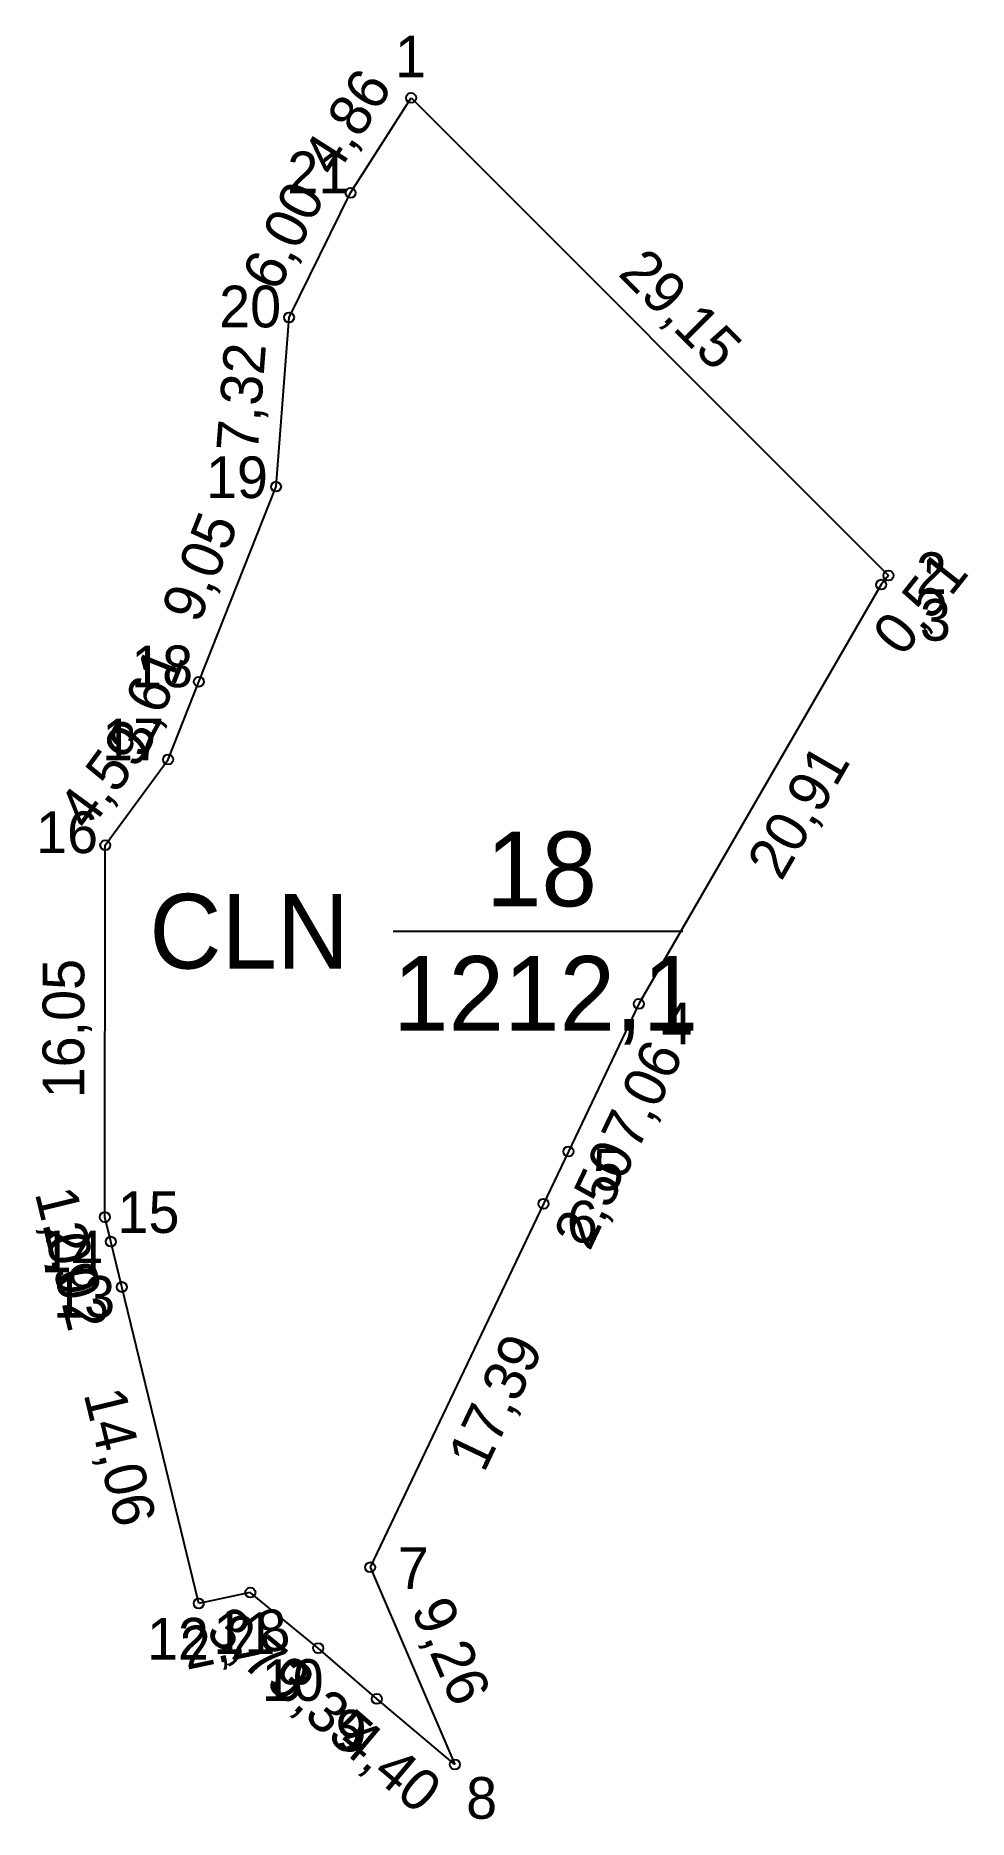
# Model space of a CAD drawing. Extents: x 551607.3 to 551647.5, y 1837923.4 to 1838000.4.
import ezdxf

# ---------------------------------------------------------------- set-up
doc = ezdxf.new("R2010")
doc.units = 0
for name, color, linetype in [('CanhThua', 7, 'Continuous'), ('ChieuDaiCanhThua', 7, 'Continuous'), ('MocDinhThua', 7, 'Continuous'), ('NhanDiaChinhThua', 7, 'Continuous'), ('SoHieuDinhThua', 7, 'Continuous')]:
    doc.layers.add(name, color=color, linetype=linetype)

msp = doc.modelspace()

# ---------------------------------------------------------------- linework, layer by layer
at = {"layer": 'CanhThua'}
for p, q in [((551620.88, 1837993.63), (551623.49, 1837997.73)), ((551623.49, 1837997.73), (551644.095, 1837977.115)), ((551618.22, 1837988.25), (551620.88, 1837993.63)), ((551617.66, 1837980.95), (551618.22, 1837988.25)), ((551614.33, 1837972.53), (551617.66, 1837980.95)), ((551644.095, 1837977.115), (551643.78, 1837976.72)), ((551643.78, 1837976.72), (551633.32, 1837958.62)), ((551613, 1837969.17), (551614.33, 1837972.53)), ((551610.29, 1837965.47), (551613, 1837969.17)), ((551610.27, 1837949.42), (551610.29, 1837965.47)), ((551633.32, 1837958.62), (551630.282, 1837952.251)), ((551630.282, 1837952.251), (551629.206, 1837949.995)), ((551610.528, 1837948.36), (551610.27, 1837949.42)), ((551629.206, 1837949.995), (551621.72, 1837934.3)), ((551611.003, 1837946.401), (551610.528, 1837948.36)), ((551614.32, 1837932.74), (551611.003, 1837946.401)), ((551621.72, 1837934.3), (551625.38, 1837925.79)), ((551616.55, 1837933.21), (551614.32, 1837932.74)), ((551619.48, 1837930.81), (551616.55, 1837933.21)), ((551622.01, 1837928.62), (551619.48, 1837930.81)), ((551625.38, 1837925.79), (551622.01, 1837928.62))]:
    msp.add_line(p, q, dxfattribs=at)
at = {"layer": 'MocDinhThua'}
for centre in [(551623.49, 1837997.73), (551620.88, 1837993.63), (551618.22, 1837988.25), (551617.66, 1837980.95), (551644.095, 1837977.115), (551643.78, 1837976.72), (551614.33, 1837972.53), (551613, 1837969.17), (551610.29, 1837965.47), (551633.32, 1837958.62), (551630.282, 1837952.251), (551629.206, 1837949.995), (551610.27, 1837949.42), (551610.528, 1837948.36), (551611.003, 1837946.401), (551621.72, 1837934.3), (551616.55, 1837933.21), (551614.32, 1837932.74), (551619.48, 1837930.81), (551622.01, 1837928.62), (551625.38, 1837925.79)]:
    msp.add_circle(centre, 0.216, dxfattribs=at)
at = {"layer": 'NhanDiaChinhThua'}
msp.add_line((551622.71, 1837961.76), (551635.218, 1837961.76), dxfattribs=at)

# ---------------------------------------------------------------- texts
at = {"layer": 'ChieuDaiCanhThua'}
for s, rotation, p in [('4,86', 57.51977, (551620.205, 1837994.245)), ('6,00', 63.69111, (551617.734, 1837989.297)), ('29,15', 314.9861, (551632.377, 1837990.111)), ('7,32', 85.6133, (551616.87, 1837982.406)), ('9,05', 68.42185, (551614.336, 1837974.99)), ('0,51', 51.42875, (551644.699, 1837973.545)), ('3,61', 68.40469, (551612.033, 1837969.171)), ('4,59', 53.77974, (551609.579, 1837966.021)), ('20,91', 59.97636, (551639.472, 1837963.873)), ('16,05', 89.9286, (551609.377, 1837954.544)), ('7,06', 64.49895, (551633.257, 1837952.222)), ('2,50', 64.50118, (551631.198, 1837947.906)), ('1,09', 283.67958, (551607.241, 1837950.456)), ('2,02', 283.62951, (551607.609, 1837948.951)), ('17,39', 64.50039, (551626.635, 1837938.339)), ('14,06', 283.64776, (551609.347, 1837941.789)), ('2,28', 11.90161, (551613.791, 1837929.871)), ('3,79', 320.67866, (551614.551, 1837931.36)), ('9,26', 293.27168, (551623.478, 1837932.489)), ('3,35', 319.12012, (551617.288, 1837929.14)), ('4,40', 319.97772, (551620.216, 1837926.604))]:
    msp.add_text(s, height=1.7985, rotation=rotation, dxfattribs=at).set_placement(p)
at = {"layer": 'NhanDiaChinhThua'}
for s, p in [('18', (551626.72, 1837962.834)), ('CLN', (551612.191, 1837960.149)), ('1212,1', (551622.71, 1837957.464))]:
    msp.add_text(s, height=3.2222, dxfattribs=at).set_placement(p)
at = {"layer": 'SoHieuDinhThua'}
for s, height, p in [('1', 1.798, (551622.793, 1837998.619)), ('21', 1.7985, (551618.147, 1837993.613)), ('20', 1.7985, (551615.204, 1837987.827)), ('19', 1.7985, (551614.635, 1837980.455)), ('2', 1.798, (551645.282, 1837976.316)), ('3', 1.798, (551645.455, 1837974.301)), ('18', 1.7985, (551611.405, 1837972.292)), ('17', 1.7985, (551610.156, 1837969.14)), ('16', 1.7985, (551607.303, 1837965.131)), ('4', 1.798, (551634.293, 1837956.883)), ('5', 1.798, (551631.329, 1837950.577)), ('15', 1.7985, (551610.815, 1837948.734)), ('6', 1.798, (551630.216, 1837948.322)), ('14', 1.7985, (551607.498, 1837947.036)), ('13', 1.7985, (551608.037, 1837945.078)), ('7', 1.798, (551622.913, 1837933.366)), ('12', 1.7985, (551612.087, 1837930.319)), ('11', 1.7985, (551614.958, 1837930.563)), ('10', 1.7985, (551617.04, 1837928.535)), ('9', 1.798, (551620.235, 1837926.352)), ('8', 1.798, (551625.865, 1837923.447))]:
    msp.add_text(s, height=height, dxfattribs=at).set_placement(p)

doc.saveas('drawing.dxf')
